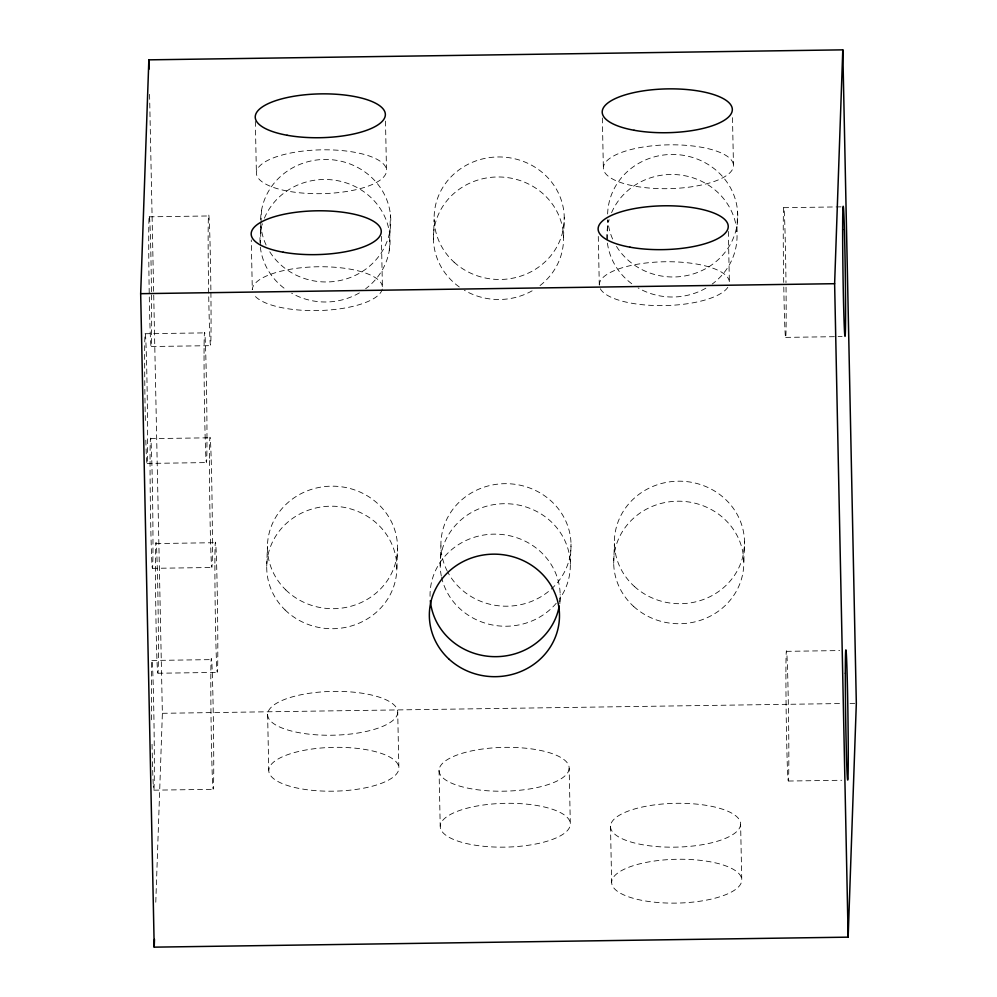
<?xml version="1.0" encoding="UTF-8"?>
<svg xmlns="http://www.w3.org/2000/svg" width="997" height="997" viewBox="0 0 997 997"><rect width="100%" height="100%" fill="white"/><g stroke="black" fill="none" stroke-linecap="round" stroke-linejoin="round"><path stroke-width="0.75" stroke-dasharray="4.99 3.74" d="M155.781 902.235L162.374 713.304L149.562 94.067M260.753 230.843L260.977 224.674M261.027 223.141L261.451 210.816M260.354 245.287L261.002 226.805M266.722 566.308L267.42 546.281M389.74 234.631L390.438 214.617M389.279 250.621L389.977 230.606M396.843 568.626L397.541 548.599M433.446 239.168L434.144 219.153M440.213 565.91L440.911 545.882M563.554 237.298L564.252 217.271M559.853 603.708L560.177 594.461M570.321 564.028L571.019 544.013M607.086 239.841L607.784 219.814A65.079 61.266 2 0 0 613.491 240.913M613.691 563.405L614.389 543.39M736.895 231.64L737.593 211.613M743.812 561.535L744.51 541.508M149.164 216.823L208.585 215.963M783.679 207.688L841.58 206.853M145.076 333.733L204.497 332.886M151.22 346.52L210.629 345.66M785.736 337.385L842.104 336.575M150.497 438.643L209.918 437.795M147.132 463.443L206.553 462.583M155.931 543.552L215.34 542.692M152.553 568.34L211.975 567.492M151.843 660.475L211.264 659.615M786.371 651.34L839.686 650.567M157.975 673.249L217.396 672.389M162.374 713.304L840.758 703.546M850.092 703.408L854.765 703.346M153.899 790.172L213.321 789.312M788.415 781.037L841.742 780.265M732.483 117.646L733.48 165.826A65.079 21.909 -1.2 0 1 635.226 186.215A65.079 21.909 -1.2 0 1 636.56 148.241A65.079 21.909 -1.2 0 1 733.48 165.826M728.333 231.454L729.393 282.749A65.079 21.909 -1.2 0 0 633.706 264.915A65.079 21.909 -1.2 0 0 628.746 302.677A65.079 21.909 -1.2 0 0 729.206 284.17M740.609 824.307A65.079 21.909 -1.2 0 1 642.355 844.696A65.079 21.909 -1.2 0 1 643.688 806.723A65.079 21.909 -1.2 0 1 740.609 824.307L741.768 880.264A65.079 21.909 -1.2 0 1 643.514 900.652A65.079 21.909 -1.2 0 1 644.847 862.679A65.079 21.909 -1.2 0 1 741.768 880.264M602.338 117.958L603.359 167.695M598.287 236.439L599.284 284.619M610.488 826.177L611.647 882.133M569.162 768.351A65.079 21.909 -1.2 0 1 470.92 788.739A65.079 21.909 -1.2 0 1 472.242 750.766A65.079 21.909 -1.2 0 1 569.162 768.351L570.321 824.295A65.079 21.909 -1.2 0 1 472.08 844.683A65.079 21.909 -1.2 0 1 473.401 806.723A65.079 21.909 -1.2 0 1 570.321 824.295M439.054 770.22L440.213 826.177M385.478 121.086L386.512 170.823A65.079 21.909 -1.2 0 1 288.258 191.212A65.079 21.909 -1.2 0 1 289.579 153.239A65.079 21.909 -1.2 0 1 386.512 170.823M397.716 712.381A65.079 21.909 -1.2 0 1 299.474 732.77A65.079 21.909 -1.2 0 1 300.795 694.797A65.079 21.909 -1.2 0 1 397.716 712.381L398.875 768.338A65.079 21.909 -1.2 0 1 300.633 788.727A65.079 21.909 -1.2 0 1 301.954 750.753A65.079 21.909 -1.2 0 1 398.875 768.338M381.365 236.389L382.424 287.684A65.079 21.909 -1.2 0 0 317.956 266.76A65.079 21.909 -1.2 0 0 252.303 289.678L251.281 239.941M255.332 121.397L256.391 172.693M267.607 714.251L268.766 770.207M264.404 218.193A65.079 61.266 2 0 1 363.569 191.536A65.079 61.266 2 0 1 365.662 288.731M359.381 292.894A65.079 61.266 2 0 1 291.635 293.193M284.02 288.145A65.079 61.266 2 0 1 260.292 246.832M259.98 242.483A65.079 61.266 2 0 1 262.423 223.739M260.653 219.527A65.079 61.266 2 0 1 348.888 163.545A65.079 61.266 2 0 1 374.922 260.99A65.079 61.266 2 0 1 268.878 250.309M266.112 245.063A65.079 61.266 2 0 1 260.653 220.998M430.056 596.331A65.079 61.266 2 0 1 498.5 534.23A65.079 61.266 2 0 1 559.691 603.197M607.634 213.994A65.079 61.266 2 0 1 695.906 158.573A65.079 61.266 2 0 1 722.202 255.668A65.079 61.266 2 0 1 616.333 246.134M151.644 719.797A65.079 1.147 89.2 0 1 152.155 661.335A65.079 1.147 89.2 0 1 154.236 743.264A65.079 1.147 89.2 0 1 153.314 785.835M153.226 784.141A65.079 1.147 89.2 0 1 152.043 744.323M447.317 571.256A65.079 61.266 2 0 1 510.352 483.832A65.079 61.266 2 0 1 560.277 578.908A65.079 61.266 2 0 1 448.014 572.577M145.338 420.51A65.079 1.147 89.2 0 1 145.263 333.746A65.079 1.147 89.2 0 1 147.568 430.343A65.079 1.147 89.2 0 1 145.736 437.147M151.507 294.825A65.079 1.147 89.2 0 1 150.148 330.954A65.079 1.147 89.2 0 1 148.914 220.574A65.079 1.147 89.2 0 1 151.469 291.797M382.25 289.105A65.079 21.909 -1.2 0 1 323.165 310.391A65.079 21.909 -1.2 0 1 254.372 295.311M611.585 212.697A65.079 61.266 2 0 1 711.011 186.863A65.079 61.266 2 0 1 712.182 284.07M705.864 288.183A65.079 61.266 2 0 1 638.117 287.921M631.737 283.721A65.079 61.266 2 0 1 609.13 219.639M210.903 292.457A65.079 1.147 89.2 0 1 209.594 330.755A65.079 1.147 89.2 0 1 208.323 219.901A65.079 1.147 89.2 0 1 210.89 290.95M786.035 287.198A65.079 1.147 89.2 0 1 785.624 337.584A65.079 1.147 89.2 0 1 783.742 283.983M783.717 282.45A65.079 1.147 89.2 0 1 783.779 207.463A65.079 1.147 89.2 0 1 785.985 282.662M459.281 286.962A65.079 61.266 2 0 1 450.195 196.995A65.079 61.266 2 0 1 546.144 196.696A65.079 61.266 2 0 1 538.505 286.725M532.124 290.825A65.079 61.266 2 0 1 464.415 290.289M441.322 576.067A65.079 61.266 2 0 1 517.842 504.906A65.079 61.266 2 0 1 559.865 598.512M556.239 603.26A65.079 61.266 2 0 1 490.412 624.558A65.079 61.266 2 0 1 441.634 577.5M785.91 674.097A65.079 1.147 89.2 0 0 788.104 780.202A65.079 1.147 89.2 0 0 788.153 694.261A65.079 1.147 89.2 0 0 785.91 674.097M155.47 566.308A65.079 1.147 89.2 0 0 157.676 672.414A65.079 1.147 89.2 0 0 157.725 586.473A65.079 1.147 89.2 0 0 155.47 566.308M214.891 565.449A65.079 1.147 89.2 0 0 217.084 671.567A65.079 1.147 89.2 0 0 217.134 585.625A65.079 1.147 89.2 0 0 214.891 565.449M285.803 589.937A65.079 61.266 2 0 0 395.074 564.414A65.079 61.266 2 0 0 316.56 487.969A65.079 61.266 2 0 0 285.803 589.937M454.096 262.199A65.079 61.266 2 0 0 562.37 233.161A65.079 61.266 2 0 0 481.14 159.283A65.079 61.266 2 0 0 454.096 262.199M634.341 586.435A65.079 61.266 2 0 0 742.615 557.398A65.079 61.266 2 0 0 661.385 483.52A65.079 61.266 2 0 0 634.341 586.435M150.049 461.399A65.079 1.147 89.2 0 0 152.242 567.505A65.079 1.147 89.2 0 0 152.292 481.576A65.079 1.147 89.2 0 0 150.049 461.399M209.47 460.552A65.079 1.147 89.2 0 0 211.663 566.657A65.079 1.147 89.2 0 0 211.713 480.716A65.079 1.147 89.2 0 0 209.47 460.552M285.105 609.965A65.079 61.266 2 0 0 394.376 584.441A65.079 61.266 2 0 0 315.862 507.996A65.079 61.266 2 0 0 285.105 609.965M633.643 606.45A65.079 61.266 2 0 0 741.918 577.425A65.079 61.266 2 0 0 660.687 503.535A65.079 61.266 2 0 0 633.643 606.45M210.803 682.372A65.079 1.147 89.2 0 0 213.009 788.477A65.079 1.147 89.2 0 0 213.059 702.549A65.079 1.147 89.2 0 0 210.803 682.372M204.049 355.642A65.079 1.147 89.2 0 0 206.242 461.748A65.079 1.147 89.2 0 0 206.292 375.807A65.079 1.147 89.2 0 0 204.049 355.642"/><path stroke-width="1.5" d="M140.677 293.679L148.852 59.845L842.789 49.85L856.323 703.321L848.148 937.155L154.211 947.15L140.677 293.679L834.626 283.696L842.789 49.85M154.211 947.15L154.485 939.411M834.626 283.696L848.148 937.155M148.852 59.845L149.039 69.179M559.23 606.089A65.079 61.266 2 0 1 492.493 656.612A65.079 61.266 2 0 1 430.318 600.692M845.331 673.237A65.079 1.147 89.2 0 0 847.525 779.355A65.079 1.147 89.2 0 0 847.575 693.413A65.079 1.147 89.2 0 0 845.331 673.237M449.311 659.403A65.079 61.266 2 0 0 557.585 630.378A65.079 61.266 2 0 0 476.354 556.488A65.079 61.266 2 0 0 449.311 659.403M634.067 130.258A65.079 21.909 -1.2 0 0 732.321 109.869A65.079 21.909 -1.2 0 0 635.401 92.285A65.079 21.909 -1.2 0 0 634.067 130.258M287.099 135.256A65.079 21.909 -1.2 0 0 385.353 114.867A65.079 21.909 -1.2 0 0 288.432 97.282A65.079 21.909 -1.2 0 0 287.099 135.256M629.992 247.181A65.079 21.909 -1.2 0 0 728.234 226.793A65.079 21.909 -1.2 0 0 631.313 209.208A65.079 21.909 -1.2 0 0 629.992 247.181M842.652 229.584A65.079 1.147 89.2 0 0 844.845 335.69A65.079 1.147 89.2 0 0 844.895 249.761A65.079 1.147 89.2 0 0 842.652 229.584M283.173 252.204A65.079 21.909 -1.2 0 0 381.265 231.728A65.079 21.909 -1.2 0 0 284.195 214.243A65.079 21.909 -1.2 0 0 283.173 252.204"/></g></svg>
